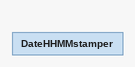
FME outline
DateHHMMstamper
